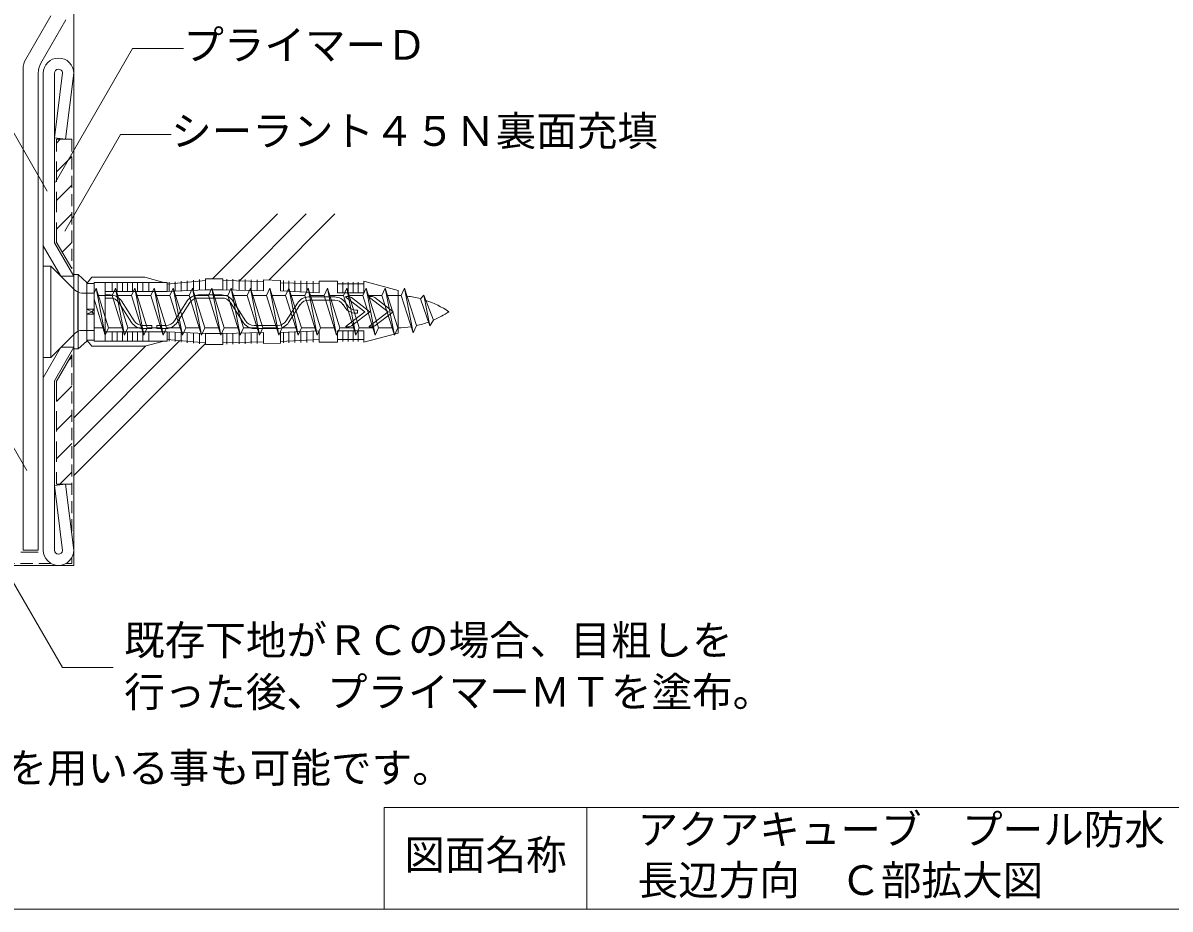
# Model space of a CAD drawing. Units: millimetres on the paper. Extents: x -135 to 135, y -94 to 92.
# Drawn here: x -35.6 to 77.5, y -88 to -0.7 of the extents above; entities that cross this region are included whole.
import ezdxf
from ezdxf.enums import TextEntityAlignment as Align

# ---------------------------------------------------------------- set-up
doc = ezdxf.new("R2010")
doc.units = ezdxf.units.MM
doc.linetypes.add('DASHED1', pattern=[1.8, 1.2, -0.6])
doc.linetypes.add('DASHED2', pattern=[3, 2, -1])
for name, color, linetype, lineweight in [('1-2_ハッチング', 4, 'Continuous', 18), ('1-4_リベットルーフ', 5, 'Continuous', 9), ('1-5_ＦＬ鋼板・ディスク', 7, 'Continuous', 9), ('1-6_アンカー類', 4, 'Continuous', 9), ('1-A_元図・躯体', 7, 'Continuous', 9), ('1-B_その他', 150, 'DASHED2', 18), ('1-C_アンカー類2', 7, 'Continuous', 9), ('E-0', 7, 'Continuous', 9), ('F-0', 7, 'Continuous', 9)]:
    doc.layers.add(name, color=color, linetype=linetype, lineweight=lineweight)
doc.layers.add('E-1', color=7, linetype='Continuous')
doc.styles.add('ＭＳ ゴシック', font='')
doc.styles.get('ＭＳ ゴシック').set_extended_font_data('MS Gothic')

msp = doc.modelspace()

# ---------------------------------------------------------------- linework, layer by layer
at = {"layer": '1-2_ハッチング'}
for p, q in [((-32.306, -12.13), (-30.806, -12.13)), ((-32.306, -12.507), (-31.929, -12.13)), ((-32.306, -15.335), (-30.806, -13.835)), ((-32.306, -18.164), (-30.806, -16.664)), ((-32.306, -20.992), (-30.806, -19.492)), ((-30.806, -24.873), (-32.333, -22.228)), ((-31.74, -23.255), (-30.806, -22.321)), ((-30.806, -33.386), (-32.333, -36.03)), ((-31.145, -33.974), (-30.806, -33.634)), ((-32.306, -37.963), (-30.806, -36.463)), ((-32.306, -40.791), (-30.806, -39.291)), ((-32.306, -43.62), (-30.806, -42.12)), ((-31.987, -46.129), (-30.806, -44.948)), ((-32.306, -46.129), (-30.806, -46.129))]:
    msp.add_line(p, q, dxfattribs=at)
at = {"layer": '1-2_ハッチング', "color": 30, "linetype": 'DASHED1'}
for p, q in [((-30.806, -12.13), (-30.806, -24.873)), ((-30.806, -33.386), (-30.806, -51.004)), ((-32.854, -53.929), (-50.054, -53.929)), ((-30.806, -53.929), (-31.358, -53.929)), ((-30.806, -53.377), (-30.806, -53.929))]:
    msp.add_line(p, q, dxfattribs=at)
at = {"layer": '1-4_リベットルーフ'}
for p, q in [((-35.338, -4.23), (-32.874, 0.038)), ((-33.838, -4.632), (-31.374, -0.364)), ((-35.606, -5.23), (-35.606, -52.629)), ((-34.106, -5.632), (-34.106, -52.629)), ((-34.106, -52.629), (-35.606, -52.629))]:
    msp.add_line(p, q, dxfattribs=at)
for centre in [(-33.606, -5.23), (-32.106, -5.632)]:
    msp.add_arc(centre, 2, 150, 180, dxfattribs=at)
at = {"layer": '1-5_ＦＬ鋼板・ディスク'}
for p, q in [((-33.606, -52.629), (-33.606, -5.63)), ((-32.506, -22.328), (-32.506, -5.63)), ((-31.709, -5.584), (-32.498, -11.996)), ((-30.606, -5.63), (-31.406, -12.13)), ((-32.498, -11.996), (-31.406, -12.13)), ((-31.876, -25.619), (-33.606, -22.623)), ((-30.606, -25.619), (-32.506, -22.328)), ((-31.876, -25.619), (-30.606, -25.619)), ((-31.876, -32.64), (-33.606, -35.636)), ((-30.606, -32.64), (-32.506, -35.93)), ((-31.876, -32.64), (-30.606, -32.64)), ((-32.506, -35.93), (-32.506, -52.629)), ((-32.498, -46.263), (-31.406, -46.129)), ((-31.709, -52.675), (-32.498, -46.263)), ((-30.606, -52.629), (-31.406, -46.129))]:
    msp.add_line(p, q, dxfattribs=at)
for centre, radius, start, end in [((-32.106, -5.63), 1.5, 0, 180), ((-32.106, -5.63), 0.4, 6.594, 180), ((-32.106, -52.629), 1.5, 180, 0), ((-32.106, -52.629), 0.4, 180, 353.406)]:
    msp.add_arc(centre, radius, start, end, dxfattribs=at)
at = {"layer": '1-6_アンカー類'}
for p, q in [((-33.606, -24.629), (-33.606, -33.629)), ((-30.499, -26.996), (-32.866, -24.629)), ((-28.386, -26.8), (-28.606, -27.289)), ((-26.486, -26.8), (-26.815, -27.531)), ((-26.486, -26.8), (-25.594, -31.454)), ((-24.588, -26.796), (-24.916, -27.527)), ((-24.588, -26.796), (-23.696, -31.45)), ((-22.686, -26.8), (-23.015, -27.531)), ((-22.686, -26.8), (-21.794, -31.454)), ((-20.783, -26.8), (-21.112, -27.531)), ((-20.783, -26.8), (-19.892, -31.454)), ((-18.885, -26.796), (-19.213, -27.527)), ((-18.885, -26.796), (-17.993, -31.45)), ((-16.984, -26.8), (-17.312, -27.531)), ((-16.984, -26.8), (-16.092, -31.454)), ((-15.08, -26.8), (-15.409, -27.531)), ((-15.08, -26.8), (-14.189, -31.454)), ((-13.178, -26.8), (-13.506, -27.531)), ((-13.178, -26.8), (-12.286, -31.454)), ((-11.278, -26.8), (-11.606, -27.531)), ((-11.278, -26.8), (-10.386, -31.454)), ((-9.378, -26.8), (-9.706, -27.531)), ((-9.378, -26.8), (-8.486, -31.454)), ((-7.479, -26.796), (-7.808, -27.527)), ((-7.479, -26.796), (-6.587, -31.45)), ((-5.578, -26.8), (-5.906, -27.531)), ((-5.578, -26.8), (-4.686, -31.454)), ((-3.678, -26.8), (-4.006, -27.531)), ((-3.678, -26.8), (-2.786, -31.454)), ((-1.778, -26.8), (-2.107, -27.531)), ((-1.778, -26.8), (-0.886, -31.454)), ((0.122, -26.8), (-0.207, -27.531)), ((0.122, -26.8), (1.014, -31.454)), ((2.022, -26.814), (1.693, -27.545)), ((-30.206, -27.289), (-30.206, -30.969)), ((-29.792, -27.289), (-28.606, -27.289)), ((-28.606, -27.289), (-28.606, -30.969)), ((-28.606, -27.881), (-27.494, -31.454)), ((-28.159, -27.531), (-26.815, -27.531)), ((-26.815, -27.531), (-25.594, -31.454)), ((-26.259, -27.531), (-24.916, -27.531)), ((-24.916, -27.527), (-23.696, -31.45)), ((-24.359, -27.531), (-23.015, -27.531)), ((-23.015, -27.531), (-21.794, -31.454)), ((-22.459, -27.531), (-21.112, -27.531)), ((-21.112, -27.531), (-19.892, -31.454)), ((-20.556, -27.531), (-19.213, -27.531)), ((-19.213, -27.527), (-17.993, -31.45)), ((-18.656, -27.531), (-17.312, -27.531)), ((-17.312, -27.531), (-16.092, -31.454)), ((-16.756, -27.531), (-15.409, -27.531)), ((-15.409, -27.531), (-14.189, -31.454)), ((-14.853, -27.531), (-13.506, -27.531)), ((-13.506, -27.531), (-12.286, -31.454)), ((-12.95, -27.531), (-11.606, -27.531)), ((-11.606, -27.531), (-10.386, -31.454)), ((-11.05, -27.531), (-9.706, -27.531)), ((-9.706, -27.531), (-8.486, -31.454)), ((-9.15, -27.531), (-7.806, -27.531)), ((-7.808, -27.527), (-6.587, -31.45)), ((-7.25, -27.531), (-5.906, -27.531)), ((-5.906, -27.531), (-4.686, -31.454)), ((-5.351, -27.531), (-4.006, -27.531)), ((-4.006, -27.531), (-2.786, -31.454)), ((-3.451, -27.531), (-2.107, -27.531)), ((-2.107, -27.531), (-0.886, -31.454)), ((-1.551, -27.531), (-0.207, -27.531)), ((-0.207, -27.531), (1.014, -31.454)), ((0.349, -27.531), (1.321, -27.531)), ((1.693, -27.545), (2.866, -31.216)), ((3.927, -27.484), (4.51, -30.525)), ((-30.499, -31.262), (-32.866, -33.629)), ((-29.792, -30.969), (-28.606, -30.969)), ((-28.606, -30.727), (-27.72, -30.727)), ((-27.166, -30.727), (-25.82, -30.727)), ((-25.266, -30.727), (-23.921, -30.727)), ((-23.368, -30.727), (-22.021, -30.727)), ((-21.466, -30.727), (-20.118, -30.727)), ((-19.563, -30.727), (-18.218, -30.727)), ((-17.664, -30.727), (-16.318, -30.727)), ((-15.763, -30.727), (-14.415, -30.727)), ((-13.86, -30.727), (-12.512, -30.727)), ((-11.957, -30.727), (-10.612, -30.727)), ((-10.057, -30.727), (-8.712, -30.727)), ((-8.157, -30.727), (-6.812, -30.727)), ((-6.26, -30.727), (-4.912, -30.727)), ((-4.357, -30.727), (-3.012, -30.727)), ((-2.457, -30.727), (-1.112, -30.727)), ((-0.557, -30.727), (0.788, -30.727)), ((-33.606, -33.629), (-32.866, -33.629))]:
    msp.add_line(p, q, dxfattribs=at)
for points in [[(-33.606, -24.629), (-32.866, -24.629), (-32.866, -33.629)], [(-25.594, -31.454), (-25.266, -30.727), (-26.486, -26.8)], [(-23.696, -31.45), (-23.367, -30.723), (-24.588, -26.796)], [(-21.794, -31.454), (-21.466, -30.727), (-22.686, -26.8)], [(-19.892, -31.454), (-19.563, -30.727), (-20.783, -26.8)], [(-17.993, -31.45), (-17.664, -30.723), (-18.885, -26.796)], [(-16.092, -31.454), (-15.763, -30.727), (-16.984, -26.8)], [(-14.189, -31.454), (-13.86, -30.727), (-15.08, -26.8)], [(-12.286, -31.454), (-11.957, -30.727), (-13.178, -26.8)], [(-10.386, -31.454), (-10.057, -30.727), (-11.278, -26.8)], [(-8.486, -31.454), (-8.157, -30.727), (-9.378, -26.8)], [(-6.587, -31.45), (-6.258, -30.723), (-7.479, -26.796)], [(-4.686, -31.454), (-4.357, -30.727), (-5.578, -26.8)], [(-2.786, -31.454), (-2.457, -30.727), (-3.678, -26.8)], [(-0.886, -31.454), (-0.557, -30.727), (-1.778, -26.8)], [(1.014, -31.454), (1.343, -30.727), (0.122, -26.8)], [(4.873, -29.96), (3.927, -27.484), (3.598, -27.854)], [(3.598, -27.854), (4.51, -30.525), (4.873, -29.96)]]:
    msp.add_lwpolyline(points, dxfattribs=at)
for points in [[(-28.386, -26.8), (-27.494, -31.454), (-27.166, -30.727)], [(3.192, -30.494), (2.022, -26.814), (2.866, -31.216)]]:
    msp.add_lwpolyline(points, close=True, dxfattribs=at)
for centre, radius, start, end in [((-29.792, -26.289), 1, 225, 270), ((1.154, -36.912), 9.383, 86.704, 88.981), ((1.154, -36.912), 9.383, 74.901, 83.165), ((1.154, -36.912), 9.383, 56.049, 71.511), ((1.154, -21.346), 9.383, 293.352, 303.951), ((1.154, -21.346), 9.383, 282.558, 290.133), ((-29.792, -31.969), 1, 90, 135), ((1.154, -21.346), 9.383, 271.153, 279.302)]:
    msp.add_arc(centre, radius, start, end, dxfattribs=at)
at = {"layer": '1-A_元図・躯体'}
for p, q in [((-30.606, 55.871), (-30.606, -54.129)), ((-16.908, -25.904), (-10.501, -19.498)), ((-14.306, -26.131), (-7.673, -19.498)), ((-11.363, -26.016), (-4.845, -19.498)), ((-30.606, -42.431), (-20.144, -31.969)), ((-30.606, -45.259), (-17.606, -32.259)), ((-30.606, -39.602), (-23.493, -32.489)), ((-30.606, -54.129), (-53.937, -54.129))]:
    msp.add_line(p, q, dxfattribs=at)
at = {"layer": '1-B_その他'}
for p, q in [((-32.306, -22.328), (-32.306, -12.13)), ((-32.306, -35.93), (-32.306, -46.129)), ((-34.106, -52.829), (-35.806, -52.829))]:
    msp.add_line(p, q, dxfattribs=at)
at = {"layer": '1-C_アンカー類2'}
for p, q in [((-30.606, -25.454), (-30.606, -32.804)), ((-30.156, -25.454), (-30.606, -25.454)), ((-30.156, -25.454), (-30.156, -32.804)), ((-29.306, -26.239), (-30.156, -25.454)), ((-28.806, -25.739), (-29.306, -26.339)), ((-23.606, -25.739), (-28.806, -25.739)), ((-23.606, -25.739), (-21.706, -26.239)), ((-18.806, -26.018), (-18.806, -27.033)), ((-18.206, -25.966), (-18.206, -27.01)), ((-15.906, -25.904), (-17.606, -25.904)), ((-17.606, -25.904), (-17.606, -26.988)), ((-15.906, -25.904), (-15.906, -26.979)), ((-15.506, -25.922), (-15.506, -26.989)), ((-14.906, -25.938), (-14.906, -27.004)), ((-14.306, -25.952), (-14.306, -27.019)), ((-13.706, -25.968), (-13.706, -27.034)), ((-13.106, -25.982), (-13.106, -27.033)), ((-12.506, -25.998), (-12.506, -27.064)), ((-11.906, -26.004), (-11.906, -27.079)), ((-10.206, -26.043), (-11.906, -26.004)), ((-29.306, -26.239), (-29.306, -32.019)), ((-28.606, -26.339), (-29.306, -26.339)), ((-28.606, -26.239), (-28.606, -32.019)), ((-21.406, -26.239), (-28.606, -26.239)), ((-27.506, -26.239), (-27.506, -32.019)), ((-21.406, -27.129), (-27.506, -27.129)), ((-26.806, -26.239), (-26.806, -27.129)), ((-26.306, -26.239), (-26.306, -27.129)), ((-25.806, -26.239), (-25.806, -27.129)), ((-25.306, -26.239), (-25.306, -27.129)), ((-24.806, -26.239), (-24.806, -27.129)), ((-24.306, -26.239), (-24.306, -27.129)), ((-23.806, -26.239), (-23.806, -27.129)), ((-23.206, -26.239), (-23.206, -27.129)), ((-17.606, -26.066), (-21.406, -26.4)), ((-21.406, -26.239), (-21.406, -27.129)), ((-17.603, -26.988), (-21.406, -27.129)), ((-21.206, -26.23), (-21.206, -27.128)), ((-20.606, -26.177), (-20.606, -27.1)), ((-20.006, -26.124), (-20.006, -27.077)), ((-19.406, -26.071), (-19.406, -27.055)), ((-15.906, -26.979), (-17.603, -26.988)), ((-11.906, -26.166), (-15.906, -26.066)), ((-11.906, -27.079), (-15.906, -26.979)), ((-10.206, -26.043), (-10.206, -27.079)), ((-6.406, -26.379), (-10.206, -26.293)), ((-6.406, -27.254), (-10.206, -27.079)), ((-9.906, -26.064), (-9.906, -27.101)), ((-9.406, -26.076), (-9.406, -27.116)), ((-8.806, -26.09), (-8.806, -27.162)), ((-8.206, -26.103), (-8.206, -27.185)), ((-7.606, -26.117), (-7.606, -27.208)), ((-7.006, -26.13), (-7.006, -27.231)), ((-4.606, -26.129), (-6.406, -26.129)), ((-6.406, -26.129), (-6.406, -27.254)), ((-4.606, -26.129), (-4.606, -27.254)), ((-2.006, -26.379), (-4.606, -26.379)), ((-4.056, -26.204), (-4.056, -27.254)), ((-3.556, -26.204), (-3.556, -27.254)), ((-3.056, -26.204), (-3.056, -27.254)), ((-2.556, -26.204), (-2.556, -27.254)), ((1.394, -27.029), (-2.006, -26.129)), ((-2.006, -26.13), (-2.006, -27.254)), ((1.394, -27.029), (1.394, -31.229)), ((-27.001, -27.479), (-27.506, -27.479)), ((-27.001, -27.779), (-27.506, -27.779)), ((-24.903, -30.184), (-26.161, -28.236)), ((-24.651, -30.022), (-25.909, -28.074)), ((-20.661, -30.022), (-19.403, -28.074)), ((-20.409, -30.184), (-19.151, -28.236)), ((-16.001, -27.479), (-18.311, -27.479)), ((-16.001, -27.779), (-18.311, -27.779)), ((-13.903, -30.184), (-15.161, -28.236)), ((-13.651, -30.022), (-14.909, -28.074)), ((-9.661, -30.022), (-8.532, -28.274)), ((-4.872, -27.679), (-7.44, -27.679)), ((-4.872, -27.979), (-7.44, -27.979)), ((-2.006, -27.254), (-4.606, -27.254)), ((-3.62, -28.522), (-3.78, -28.274)), ((-1.906, -29.129), (-3.74, -27.719)), ((-3.709, -27.629), (-3.526, -27.629)), ((-1.406, -29.129), (-3.221, -27.733)), ((0.394, -29.129), (-1.44, -27.719)), ((-1.409, -27.629), (-1.226, -27.629)), ((0.894, -29.129), (-0.921, -27.733)), ((-28.606, -28.879), (-29.306, -28.879)), ((-28.606, -29.379), (-29.306, -29.379)), ((-28.606, -28.879), (-28.806, -29.129)), ((-28.606, -29.379), (-28.806, -29.129)), ((-9.409, -30.184), (-8.28, -28.436)), ((-3.872, -28.684), (-4.032, -28.436)), ((-1.906, -29.129), (-3.74, -30.54)), ((-1.406, -29.129), (-3.221, -30.526)), ((-2.606, -28.979), (-2.78, -28.979)), ((-2.606, -29.279), (-2.78, -29.279)), ((-2.606, -28.979), (-2.606, -29.279)), ((0.394, -29.129), (-1.44, -30.54)), ((0.894, -29.129), (-0.921, -30.526)), ((-22.906, -30.479), (-23.811, -30.479)), ((-22.906, -30.479), (-22.906, -30.779)), ((-21.501, -30.479), (-22.406, -30.479)), ((-22.406, -30.479), (-22.406, -30.779)), ((-10.501, -30.479), (-12.811, -30.479)), ((-21.406, -31.129), (-27.506, -31.129)), ((-26.806, -31.129), (-26.806, -32.019)), ((-26.306, -31.102), (-26.306, -32.019)), ((-25.806, -31.129), (-25.806, -32.019)), ((-25.306, -31.129), (-25.306, -32.019)), ((-24.806, -31.129), (-24.806, -32.019)), ((-24.306, -31.129), (-24.306, -32.019)), ((-22.906, -30.779), (-23.811, -30.779)), ((-23.806, -31.129), (-23.806, -32.019)), ((-23.206, -31.129), (-23.206, -32.019)), ((-21.501, -30.779), (-22.406, -30.779)), ((-21.406, -31.129), (-21.406, -32.019)), ((-17.606, -31.27), (-21.406, -31.129)), ((-21.206, -31.136), (-21.206, -32.028)), ((-20.606, -31.159), (-20.606, -32.081)), ((-20.006, -31.181), (-20.006, -32.134)), ((-19.406, -31.203), (-19.406, -32.187)), ((-18.806, -31.226), (-18.806, -32.24)), ((-18.206, -31.248), (-18.206, -32.293)), ((-15.906, -31.279), (-17.615, -31.27)), ((-17.606, -31.27), (-17.606, -32.354)), ((-11.906, -31.179), (-15.906, -31.279)), ((-15.906, -31.279), (-15.906, -32.354)), ((-15.506, -31.269), (-15.506, -32.336)), ((-14.906, -31.254), (-14.906, -32.321)), ((-14.306, -31.239), (-14.306, -32.306)), ((-13.706, -31.224), (-13.706, -32.291)), ((-13.106, -31.209), (-13.106, -32.276)), ((-10.501, -30.779), (-12.811, -30.779)), ((-12.506, -31.194), (-12.506, -32.261)), ((-11.906, -31.179), (-11.906, -32.254)), ((-6.406, -31.004), (-10.206, -31.179)), ((-9.906, -31.165), (-9.906, -32.193)), ((-9.406, -31.142), (-9.406, -32.184)), ((-8.806, -31.096), (-8.806, -32.173)), ((-8.206, -31.073), (-8.206, -32.162)), ((-7.606, -31.05), (-7.606, -32.152)), ((-7.006, -31.027), (-7.006, -32.141)), ((-6.406, -31.004), (-6.406, -32.129)), ((-2.006, -31.004), (-4.606, -31.004)), ((-4.606, -31.004), (-4.606, -32.129)), ((-4.056, -31.004), (-4.056, -32.054)), ((-3.709, -30.629), (-3.526, -30.629)), ((-3.556, -31.004), (-3.556, -32.054)), ((-3.056, -31.004), (-3.056, -32.054)), ((-2.556, -31.004), (-2.556, -32.054)), ((-2.006, -31.004), (-2.006, -32.129)), ((1.394, -31.229), (-2.006, -32.129)), ((-1.409, -30.629), (-1.226, -30.629)), ((-30.156, -32.804), (-30.606, -32.804)), ((-29.306, -32.019), (-30.156, -32.804)), ((-29.306, -31.919), (-28.806, -32.519)), ((-28.606, -31.919), (-29.306, -31.919)), ((-23.606, -32.519), (-28.806, -32.519)), ((-21.406, -32.019), (-28.606, -32.019)), ((-21.706, -32.019), (-23.606, -32.519)), ((-17.606, -32.193), (-21.406, -31.858)), ((-15.906, -32.354), (-17.606, -32.354)), ((-11.906, -32.093), (-15.906, -32.193)), ((-6.406, -31.879), (-10.206, -32.054)), ((-4.606, -32.129), (-6.406, -32.129)), ((-2.006, -31.879), (-4.606, -31.879))]:
    msp.add_line(p, q, dxfattribs=at)
for points in [[(-29.306, -28.879), (-28.806, -29.129), (-29.306, -29.379)], [(-10.206, -31.179), (-10.206, -32.216), (-11.906, -32.254)]]:
    msp.add_lwpolyline(points, dxfattribs=at)
for centre, radius, start, end in [((-27.001, -28.779), 1.3, 32.858, 90), ((-27.001, -28.779), 1, 32.858, 90), ((-18.311, -28.779), 1.3, 90, 147.142), ((-18.311, -28.779), 1, 90, 147.142), ((-16.001, -28.779), 1.3, 32.858, 90), ((-16.001, -28.779), 1, 32.858, 90), ((-7.44, -28.979), 1.3, 90, 147.142), ((-7.44, -28.979), 1, 90, 147.142), ((-4.872, -28.979), 1.3, 32.858, 90), ((-4.872, -28.979), 1, 32.858, 90), ((-3.709, -27.679), 0.05, 90, 232.431), ((-3.526, -28.129), 0.5, 52.431, 90), ((-1.409, -27.679), 0.05, 90, 232.431), ((-1.226, -28.129), 0.5, 52.431, 90), ((-2.78, -27.979), 1.3, 212.858, 270), ((-2.78, -27.979), 1, 212.858, 270), ((-23.811, -29.479), 1.3, 212.858, 270), ((-23.811, -29.479), 1, 212.858, 270), ((-21.501, -29.479), 1, 270, 327.142), ((-21.501, -29.479), 1.3, 270, 327.142), ((-12.811, -29.479), 1.3, 212.858, 270), ((-12.811, -29.479), 1, 212.858, 270), ((-10.501, -29.479), 1, 270, 327.142), ((-10.501, -29.479), 1.3, 270, 327.142), ((-3.709, -30.579), 0.05, 127.569, 270), ((-3.526, -30.129), 0.5, 270, 307.569), ((-1.409, -30.579), 0.05, 127.569, 270), ((-1.226, -30.129), 0.5, 270, 307.569)]:
    msp.add_arc(centre, radius, start, end, dxfattribs=at)
at = {"layer": 'E-0'}
for p, q in [((-24.796, -3.185), (-32.408, -16.369)), ((-24.796, -3.185), (-19.796, -3.185)), ((-38.805, -7.595), (-33.223, -17.263)), ((-25.998, -11.665), (-31.499, -21.194)), ((-25.998, -11.665), (-20.998, -11.665)), ((-39.528, -37.378), (-35.245, -44.796)), ((-31.721, -64.184), (-37.527, -54.129)), ((-31.721, -64.184), (-26.721, -64.184))]:
    msp.add_line(p, q, dxfattribs=at)
at = {"layer": 'F-0'}
for p, q in [((0, -88), (0, -78)), ((135, -78), (0, -78)), ((20, -88), (20, -78))]:
    msp.add_line(p, q, dxfattribs=at)
msp.add_lwpolyline([(-135, 92), (135, 92), (135, -88), (-135, -88)], dxfattribs=at)

# ---------------------------------------------------------------- texts
at = {"layer": 'E-0', "style": 'ＭＳ ゴシック'}
for s, p in [('プライマーＤ', (-19.796, -5.185)), ('シーラント４５Ｎ裏面充填', (-20.998, -13.665)), ('既存下地がＲＣの場合、目粗しを', (-25.635, -63.846)), ('行った後、プライマーＭＴを塗布。', (-25.635, -68.948)), ('アクアキューブ\u3000プール防水', (25, -82.5)), ('図面名称', (2, -85)), ('長辺方向\u3000Ｃ部拡大図', (25, -87.5))]:
    msp.add_text(s, height=2.933, dxfattribs=at).set_placement(p, align=Align.BOTTOM_LEFT)
at = {"layer": 'E-1', "style": 'ＭＳ ゴシック'}
msp.add_text('※ＦＬ鋼板等の裏面充填材としてボンドエフレックスを用いる事も可能です。', height=2.933, dxfattribs=at).set_placement((-133.253, -76.426), align=Align.BOTTOM_LEFT)

doc.saveas('drawing.dxf')
